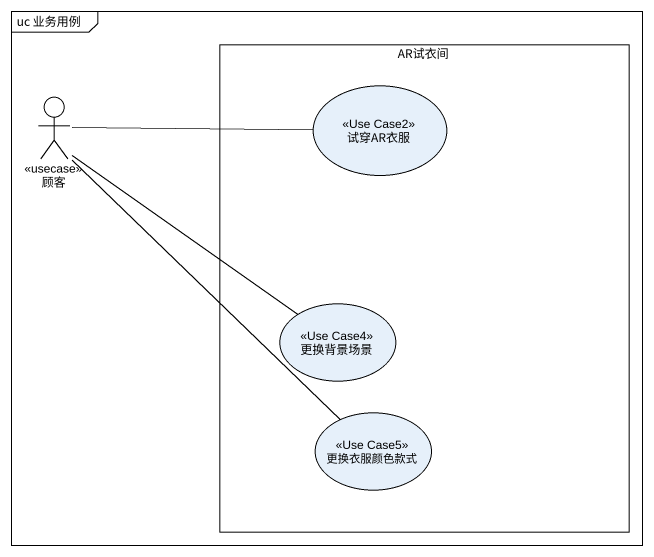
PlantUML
@startuml
mainframe uc 业务用例
rectangle AR试衣间 {
  usecase 试穿AR衣服 <<Use Case2>>
  usecase 更换背景场景 <<Use Case4>>
  usecase 更换衣服颜色款式 <<Use Case5>>
}
actor 顾客 <<usecase>>
顾客 -right- 试穿AR衣服
顾客 -right- 更换背景场景
顾客 -- 更换衣服颜色款式
@enduml
